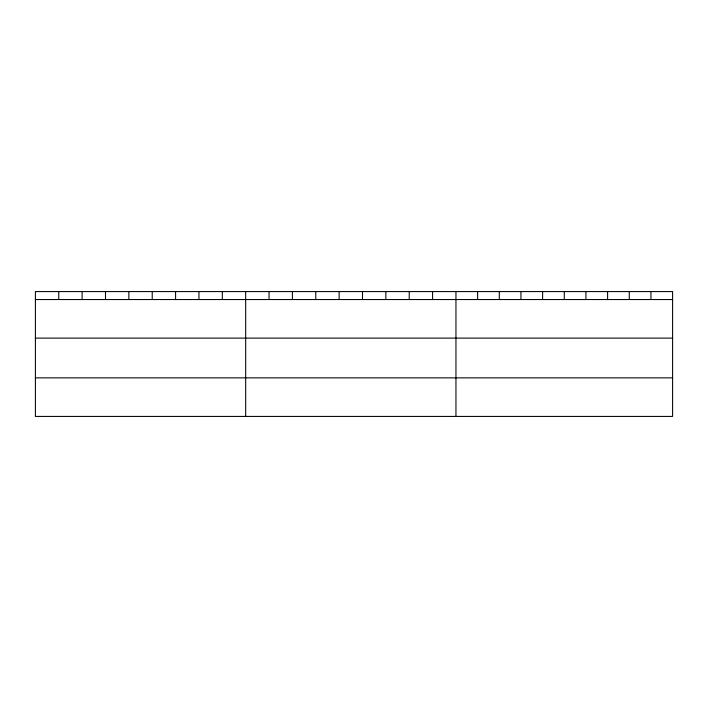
<?xml version="1.0" encoding="UTF-8"?>
<svg xmlns="http://www.w3.org/2000/svg" width="708" height="708" viewBox="0 0 708 708"><rect width="100%" height="100%" fill="white"/><g stroke="black" fill="none" stroke-linecap="round" stroke-linejoin="round"><path stroke-width="1.06" d="M672.6 338.114L672.6 291.572L35.4 291.572L35.4 416.428L672.6 416.428L672.6 338.114L35.4 338.114M35.4 299.537L672.6 299.537M35.4 377.86L672.6 377.86M650.935 291.572L650.935 299.537M629.27 291.572L629.27 299.537M607.606 291.572L607.606 299.537M585.941 291.572L585.941 299.537M564.276 291.572L564.276 299.537M542.611 291.572L542.611 299.537M520.946 291.572L520.946 299.537M499.282 291.572L499.282 299.537M477.617 291.572L477.617 299.537M455.952 291.572L455.952 416.428M432.588 291.572L432.588 299.537M409.224 291.572L409.224 299.537M385.86 291.572L385.86 299.537M362.496 291.572L362.496 299.537M339.132 291.572L339.132 299.537M315.768 291.572L315.768 299.537M292.404 291.572L292.404 299.537M269.04 291.572L269.04 299.537M245.676 291.572L245.676 416.428M222.312 291.572L222.312 299.537M198.948 291.572L198.948 299.537M175.584 291.572L175.584 299.537M152.22 291.572L152.22 299.537M128.856 291.572L128.856 299.537M105.492 291.572L105.492 299.537M82.128 291.572L82.128 299.537M58.764 291.572L58.764 299.537"/></g></svg>
